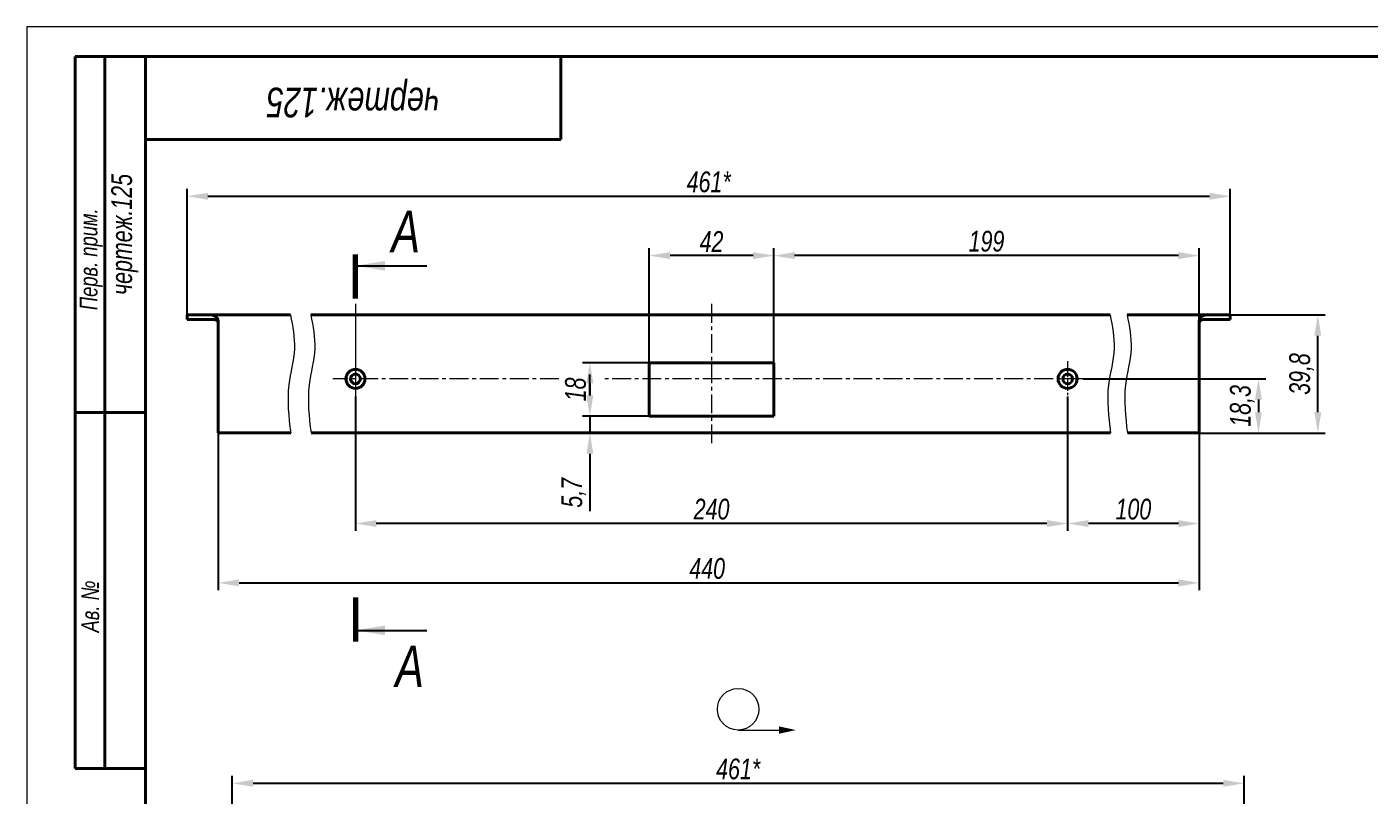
# Model space of a CAD drawing. Header units: millimetres. Extents: x 8453 to 17165, y -24193 to -22451.
# Drawn here: x 8453.1 to 8679.3, y -22580.2 to -22450.7 of the extents above; entities that cross this region are included whole.
import ezdxf

# ---------------------------------------------------------------- set-up
doc = ezdxf.new("R2010")
doc.units = ezdxf.units.MM
doc.linetypes.add('LT_08', pattern=[10.16, 6.35, -1.27, 1.27, -1.27])
for name, color, linetype, lineweight in [('Layer_01', 3, 'Continuous', 13), ('Layer_05', 7, 'Continuous', 40), ('Layer_08', 1, 'Continuous', 15), ('Layer_09', 6, 'Continuous', 15), ('Layer_15', 7, 'Continuous', 40), ('Layer_20', 8, 'Continuous', 20)]:
    doc.layers.add(name, color=color, linetype=linetype, lineweight=lineweight)
doc.styles.add('Style_01', font='ARIALNI.TTF', dxfattribs={"width": 0.9, "height": 3.5})
doc.dimstyles.new('DimStyle_05', dxfattribs={"dimtxt": 3.5, "dimasz": 3.5, "dimexe": 1.25, "dimexo": 0, "dimtad": 1, "dimlfac": 2, "dimtxsty": 'Style_01', "dimcen": 0, "dimazin": 3, "dimtfac": 1, "dimtmove": 0, "dimatfit": 3})

# ---------------------------------------------------------------- blocks, each defined once
blk = doc.blocks.new('Block_146')
at = {"layer": 'Layer_05', "linetype": 'Continuous', "lineweight": 15}
for p, q in [((0, 297.18), (0, 0.18)), ((420, 297.18), (0, 297.18))]:
    blk.add_line(p, q, dxfattribs=at)
at = {"layer": 'Layer_05', "linetype": 'Continuous'}
for p, q in [((415, 292.18), (8.12, 292.18)), ((8.12, 172.18), (8.12, 292.18)), ((13.12, 172.18), (13.12, 292.18)), ((20, 292.18), (20, 5.18)), ((90, 292.18), (90, 278.18)), ((20, 278.18), (90, 278.18)), ((8.12, 232.18), (20, 232.18)), ((8.12, 172.18), (20, 172.18))]:
    blk.add_line(p, q, dxfattribs=at)
at = {"layer": 'Layer_05', "linetype": 'Continuous', "style": 'Style_01', "width": 0.9}
for s, p in [('Перв. прим.', (11.89, 249.43)), ('Ав. №', (12.16, 195.1))]:
    blk.add_text(s, height=3, rotation=90, dxfattribs=at).set_placement(p)
blk = doc.blocks.new('*D869')
at = {"layer": 'Defpoints', "color": 0, "ltscale": 0.5, "transparency": 16777216}
for p in [(8650.61, -22513.77), (8485.33, -22516.98), (8650.61, -22544.42)]:
    blk.add_point(p, dxfattribs=at)
at = {"layer": 'Layer_08', "color": 0, "lineweight": -2, "ltscale": 0.5, "transparency": 16777216}
for p, q in [((8650.61, -22513.77), (8650.61, -22545.67)), ((8485.33, -22516.98), (8485.33, -22545.67)), ((8488.83, -22544.42), (8647.11, -22544.42))]:
    blk.add_line(p, q, dxfattribs=at)
at = {"layer": 'Layer_08', "color": 0, "ltscale": 0.5, "transparency": 16777216}
for points in [[(8488.83, -22543.84), (8488.83, -22545.01), (8485.33, -22544.42)], [(8647.11, -22543.84), (8647.11, -22545.01), (8650.61, -22544.42)]]:
    blk.add_solid(points, dxfattribs=at)
at = {"layer": 'Layer_08', "color": 0, "ltscale": 0.5, "transparency": 16777216, "insert": (8567.71, -22542.01), "char_height": 3.5, "attachment_point": 5, "style": 'Style_01'}
blk.add_mtext('440', dxfattribs=at)
blk = doc.blocks.new('*D870')
at = {"layer": 'Defpoints', "color": 0, "ltscale": 0.5, "transparency": 16777216}
for p in [(8655.86, -22479.26), (8480.08, -22499.52), (8655.86, -22499.63)]:
    blk.add_point(p, dxfattribs=at)
at = {"layer": 'Layer_08', "color": 0, "lineweight": -2, "ltscale": 0.5, "transparency": 16777216}
for p, q in [((8480.08, -22499.52), (8480.08, -22478.01)), ((8655.86, -22499.63), (8655.86, -22478.01)), ((8483.58, -22479.26), (8652.36, -22479.26))]:
    blk.add_line(p, q, dxfattribs=at)
at = {"layer": 'Layer_08', "color": 0, "ltscale": 0.5, "transparency": 16777216}
for points in [[(8483.58, -22478.67), (8483.58, -22479.84), (8480.08, -22479.26)], [(8652.36, -22478.67), (8652.36, -22479.84), (8655.86, -22479.26)]]:
    blk.add_solid(points, dxfattribs=at)
at = {"layer": 'Layer_08', "color": 0, "ltscale": 0.5, "transparency": 16777216, "insert": (8567.97, -22476.85), "char_height": 3.5, "attachment_point": 5, "style": 'Style_01'}
blk.add_mtext('461*', dxfattribs=at)
blk = doc.blocks.new('*D871')
at = {"layer": 'Defpoints', "color": 0, "ltscale": 0.5, "transparency": 16777216}
for p in [(8650.61, -22509.83), (8628.45, -22512.99), (8628.45, -22534.42)]:
    blk.add_point(p, dxfattribs=at)
at = {"layer": 'Layer_08', "color": 0, "lineweight": -2, "ltscale": 0.5, "transparency": 16777216}
for p, q in [((8650.61, -22509.83), (8650.61, -22535.67)), ((8628.45, -22512.99), (8628.45, -22535.67)), ((8647.11, -22534.42), (8631.95, -22534.42))]:
    blk.add_line(p, q, dxfattribs=at)
at = {"layer": 'Layer_08', "color": 0, "ltscale": 0.5, "transparency": 16777216}
for points in [[(8631.95, -22533.84), (8631.95, -22535.01), (8628.45, -22534.42)], [(8647.11, -22533.84), (8647.11, -22535.01), (8650.61, -22534.42)]]:
    blk.add_solid(points, dxfattribs=at)
at = {"layer": 'Layer_08', "color": 0, "ltscale": 0.5, "transparency": 16777216, "insert": (8639.53, -22532.01), "char_height": 3.5, "attachment_point": 5, "style": 'Style_01'}
blk.add_mtext('100', dxfattribs=at)
blk = doc.blocks.new('*D872')
at = {"layer": 'Defpoints', "color": 0, "ltscale": 0.5, "transparency": 16777216}
for p in [(8508.45, -22512.99), (8628.45, -22525.43), (8508.45, -22534.42)]:
    blk.add_point(p, dxfattribs=at)
at = {"layer": 'Layer_08', "color": 0, "lineweight": -2, "ltscale": 0.5, "transparency": 16777216}
for p, q in [((8508.45, -22512.99), (8508.45, -22535.67)), ((8628.45, -22525.43), (8628.45, -22535.67)), ((8624.95, -22534.42), (8511.95, -22534.42))]:
    blk.add_line(p, q, dxfattribs=at)
at = {"layer": 'Layer_08', "color": 0, "ltscale": 0.5, "transparency": 16777216}
for points in [[(8511.95, -22533.84), (8511.95, -22535.01), (8508.45, -22534.42)], [(8624.95, -22533.84), (8624.95, -22535.01), (8628.45, -22534.42)]]:
    blk.add_solid(points, dxfattribs=at)
at = {"layer": 'Layer_08', "color": 0, "ltscale": 0.5, "transparency": 16777216, "insert": (8568.45, -22532.01), "char_height": 3.5, "attachment_point": 5, "style": 'Style_01'}
blk.add_mtext('240', dxfattribs=at)
blk = doc.blocks.new('*D873')
at = {"layer": 'Defpoints', "color": 0, "ltscale": 0.5, "transparency": 16777216}
for p in [(8631.09, -22510.03), (8642.21, -22519.16), (8660.61, -22519.16)]:
    blk.add_point(p, dxfattribs=at)
at = {"layer": 'Layer_08', "color": 0, "lineweight": -2, "ltscale": 0.5, "transparency": 16777216}
for p, q in [((8631.09, -22510.03), (8661.86, -22510.03)), ((8660.61, -22513.53), (8660.61, -22515.66)), ((8642.21, -22519.16), (8661.86, -22519.16))]:
    blk.add_line(p, q, dxfattribs=at)
at = {"layer": 'Layer_08', "color": 0, "ltscale": 0.5, "transparency": 16777216}
for points in [[(8660.02, -22513.53), (8661.19, -22513.53), (8660.61, -22510.03)], [(8660.02, -22515.66), (8661.19, -22515.66), (8660.61, -22519.16)]]:
    blk.add_solid(points, dxfattribs=at)
at = {"layer": 'Layer_08', "color": 0, "ltscale": 0.5, "transparency": 16777216, "insert": (8657.87, -22514.59), "char_height": 3.5, "attachment_point": 5, "rotation": 90, "style": 'Style_01'}
blk.add_mtext('18,3', dxfattribs=at)
blk = doc.blocks.new('*D874')
at = {"layer": 'Defpoints', "color": 0, "ltscale": 0.5, "transparency": 16777216}
for p in [(8655.86, -22499.26), (8670.61, -22499.26), (8648.9, -22519.16)]:
    blk.add_point(p, dxfattribs=at)
at = {"layer": 'Layer_08', "color": 0, "lineweight": -2, "ltscale": 0.5, "transparency": 16777216}
for p, q in [((8655.86, -22499.26), (8671.86, -22499.26)), ((8670.61, -22515.66), (8670.61, -22502.76)), ((8648.9, -22519.16), (8671.86, -22519.16))]:
    blk.add_line(p, q, dxfattribs=at)
at = {"layer": 'Layer_08', "color": 0, "ltscale": 0.5, "transparency": 16777216}
for points in [[(8670.02, -22502.76), (8671.19, -22502.76), (8670.61, -22499.26)], [(8670.02, -22515.66), (8671.19, -22515.66), (8670.61, -22519.16)]]:
    blk.add_solid(points, dxfattribs=at)
at = {"layer": 'Layer_08', "color": 0, "ltscale": 0.5, "transparency": 16777216, "insert": (8667.87, -22509.21), "char_height": 3.5, "attachment_point": 5, "rotation": 90, "style": 'Style_01'}
blk.add_mtext('39,8', dxfattribs=at)
blk = doc.blocks.new('*D875')
at = {"layer": 'Defpoints', "color": 0, "ltscale": 0.5, "transparency": 16777216}
for p in [(8578.95, -22489.26), (8650.61, -22501.29), (8578.95, -22507.31)]:
    blk.add_point(p, dxfattribs=at)
at = {"layer": 'Layer_08', "color": 0, "lineweight": -2, "ltscale": 0.5, "transparency": 16777216}
for p, q in [((8578.95, -22507.31), (8578.95, -22488.01)), ((8647.11, -22489.26), (8582.45, -22489.26)), ((8650.61, -22501.29), (8650.61, -22488.01))]:
    blk.add_line(p, q, dxfattribs=at)
at = {"layer": 'Layer_08', "color": 0, "ltscale": 0.5, "transparency": 16777216}
for points in [[(8582.45, -22488.67), (8582.45, -22489.84), (8578.95, -22489.26)], [(8647.11, -22488.67), (8647.11, -22489.84), (8650.61, -22489.26)]]:
    blk.add_solid(points, dxfattribs=at)
at = {"layer": 'Layer_08', "color": 0, "ltscale": 0.5, "transparency": 16777216, "insert": (8614.78, -22486.85), "char_height": 3.5, "attachment_point": 5, "style": 'Style_01'}
blk.add_mtext('199', dxfattribs=at)
blk = doc.blocks.new('*D876')
at = {"layer": 'Defpoints', "color": 0, "ltscale": 0.5, "transparency": 16777216}
for p in [(8557.95, -22489.26), (8557.95, -22507.31), (8578.95, -22507.31)]:
    blk.add_point(p, dxfattribs=at)
at = {"layer": 'Layer_08', "color": 0, "lineweight": -2, "ltscale": 0.5, "transparency": 16777216}
for p, q in [((8557.95, -22507.31), (8557.95, -22488.01)), ((8575.45, -22489.26), (8561.45, -22489.26)), ((8578.95, -22507.31), (8578.95, -22488.01))]:
    blk.add_line(p, q, dxfattribs=at)
at = {"layer": 'Layer_08', "color": 0, "ltscale": 0.5, "transparency": 16777216}
for points in [[(8561.45, -22488.67), (8561.45, -22489.84), (8557.95, -22489.26)], [(8575.45, -22488.67), (8575.45, -22489.84), (8578.95, -22489.26)]]:
    blk.add_solid(points, dxfattribs=at)
at = {"layer": 'Layer_08', "color": 0, "ltscale": 0.5, "transparency": 16777216, "insert": (8568.45, -22486.88), "char_height": 3.5, "attachment_point": 5, "style": 'Style_01'}
blk.add_mtext('42', dxfattribs=at)
blk = doc.blocks.new('*D877')
at = {"layer": 'Defpoints', "color": 0, "ltscale": 0.5, "transparency": 16777216}
for p in [(8557.95, -22507.31), (8547.95, -22516.31), (8557.95, -22516.31)]:
    blk.add_point(p, dxfattribs=at)
at = {"layer": 'Layer_08', "color": 0, "lineweight": -2, "ltscale": 0.5, "transparency": 16777216}
for p, q in [((8557.95, -22507.31), (8546.7, -22507.31)), ((8547.95, -22510.81), (8547.95, -22512.81)), ((8557.95, -22516.31), (8546.7, -22516.31))]:
    blk.add_line(p, q, dxfattribs=at)
at = {"layer": 'Layer_08', "color": 0, "ltscale": 0.5, "transparency": 16777216}
for points in [[(8547.36, -22510.81), (8548.53, -22510.81), (8547.95, -22507.31)], [(8547.36, -22512.81), (8548.53, -22512.81), (8547.95, -22516.31)]]:
    blk.add_solid(points, dxfattribs=at)
at = {"layer": 'Layer_08', "color": 0, "ltscale": 0.5, "transparency": 16777216, "insert": (8545.54, -22511.81), "char_height": 3.5, "attachment_point": 5, "rotation": 90, "style": 'Style_01'}
blk.add_mtext('18', dxfattribs=at)
blk = doc.blocks.new('*D883')
at = {"layer": 'Defpoints', "color": 0, "ltscale": 0.5, "transparency": 16777216}
for p in [(8658.17, -22578.21), (8487.69, -22598.21), (8658.17, -22598.21)]:
    blk.add_point(p, dxfattribs=at)
at = {"layer": 'Layer_08', "color": 0, "lineweight": -2, "ltscale": 0.5, "transparency": 16777216}
for p, q in [((8487.69, -22598.21), (8487.69, -22576.96)), ((8658.17, -22598.21), (8658.17, -22576.96)), ((8491.19, -22578.21), (8654.67, -22578.21))]:
    blk.add_line(p, q, dxfattribs=at)
at = {"layer": 'Layer_08', "color": 0, "ltscale": 0.5, "transparency": 16777216}
for points in [[(8491.19, -22577.62), (8491.19, -22578.79), (8487.69, -22578.21)], [(8654.67, -22577.62), (8654.67, -22578.79), (8658.17, -22578.21)]]:
    blk.add_solid(points, dxfattribs=at)
at = {"layer": 'Layer_08', "color": 0, "ltscale": 0.5, "transparency": 16777216, "insert": (8572.93, -22575.8), "char_height": 3.5, "attachment_point": 5, "style": 'Style_01'}
blk.add_mtext('461*', dxfattribs=at)
blk = doc.blocks.new('*D897')
at = {"layer": 'Defpoints', "color": 0, "ltscale": 0.5, "transparency": 16777216}
for p in [(8557.95, -22516.31), (8547.95, -22519.16), (8557.84, -22519.16)]:
    blk.add_point(p, dxfattribs=at)
at = {"layer": 'Layer_08', "color": 0, "lineweight": -2, "ltscale": 0.5, "transparency": 16777216}
for p, q in [((8547.95, -22512.81), (8547.95, -22509.31)), ((8557.95, -22516.31), (8546.7, -22516.31)), ((8547.95, -22516.31), (8547.95, -22519.16)), ((8557.84, -22519.16), (8546.7, -22519.16)), ((8547.95, -22522.66), (8547.95, -22532.32))]:
    blk.add_line(p, q, dxfattribs=at)
at = {"layer": 'Layer_08', "color": 0, "ltscale": 0.5, "transparency": 16777216}
for points in [[(8547.36, -22512.81), (8548.53, -22512.81), (8547.95, -22516.31)], [(8547.36, -22522.66), (8548.53, -22522.66), (8547.95, -22519.16)]]:
    blk.add_solid(points, dxfattribs=at)
at = {"layer": 'Layer_08', "color": 0, "ltscale": 0.5, "transparency": 16777216, "insert": (8545.22, -22529.24), "char_height": 3.5, "attachment_point": 5, "rotation": 90, "style": 'Style_01'}
blk.add_mtext('5,7', dxfattribs=at)

msp = doc.modelspace()

# ---------------------------------------------------------------- linework, layer by layer
at = {"layer": 'Layer_01'}
msp.add_line((8572.9323, -22569.221), (8579.836, -22569.2286), dxfattribs=at)
msp.add_circle((8572.9323, -22565.7159), 3.5051, dxfattribs=at)
msp.add_solid([(8579.8363, -22569.844), (8582.6573, -22569.2325), (8579.8358, -22568.6132)], dxfattribs=at)
at = {"layer": 'Layer_08', "ltscale": 0.5}
msp.add_line((8508.448, -22497.3627), (8508.448, -22531.4941), dxfattribs=at)
at = {"layer": 'Layer_09', "linetype": 'LT_08', "ltscale": 0.5}
for p, q in [((8568.448, -22497.4011), (8568.448, -22521.3662)), ((8542.7336, -22510.033), (8504.6133, -22510.033)), ((8631.0918, -22510.033), (8550.3192, -22510.033))]:
    msp.add_line(p, q, dxfattribs=at)
at = {"layer": 'Layer_09', "linetype": 'LT_08', "ltscale": 0.3}
for p, q in [((8508.448, -22507.0712), (8508.448, -22512.9948)), ((8628.448, -22507.0712), (8628.448, -22512.9948))]:
    msp.add_line(p, q, dxfattribs=at)
at = {"layer": 'Layer_09', "ltscale": 0.5}
for points in [[(8497.4785, -22499.258), (8497.8589, -22501.1587), (8498.6475, -22505.0996), (8496.6502, -22511.6616), (8497.2114, -22516.4377), (8497.531, -22519.1569)], [(8500.9052, -22499.258), (8501.2856, -22501.1587), (8502.0743, -22505.0996), (8500.0769, -22511.6616), (8500.6382, -22516.4377), (8500.9577, -22519.1569)], [(8635.6, -22499.258), (8635.9803, -22501.1587), (8636.769, -22505.0996), (8634.7716, -22511.6616), (8635.3329, -22516.4377), (8635.6524, -22519.1569)], [(8638.4623, -22499.258), (8638.8426, -22501.1587), (8639.6313, -22505.0996), (8637.6339, -22511.6616), (8638.1952, -22516.4377), (8638.5147, -22519.1569)]]:
    msp.add_open_spline(points, degree=3, knots=[0, 0, 0, 0, 5.73242858, 11.88522433, 20.01849646, 20.01849646, 20.01849646, 20.01849646], dxfattribs=at)
at = {"layer": 'Layer_15', "linetype": 'Continuous'}
for p, q in [((8480.085, -22500.008), (8480.085, -22499.258)), ((8480.085, -22499.258), (8484.085, -22499.258)), ((8480.085, -22500.008), (8484.085, -22500.008)), ((8484.085, -22499.258), (8497.4785, -22499.258)), ((8485.335, -22500.508), (8485.335, -22519.1569)), ((8500.9052, -22499.258), (8635.6, -22499.258)), ((8638.4623, -22499.258), (8651.8554, -22499.258)), ((8650.6054, -22519.1569), (8650.6054, -22500.508)), ((8655.8554, -22499.258), (8651.8554, -22499.258)), ((8655.8554, -22500.008), (8651.8554, -22500.008)), ((8655.8554, -22500.008), (8655.8554, -22499.258)), ((8578.948, -22507.308), (8557.948, -22507.308)), ((8557.948, -22507.308), (8557.948, -22516.308)), ((8578.948, -22516.308), (8578.948, -22507.308)), ((8557.948, -22516.308), (8578.948, -22516.308)), ((8485.335, -22519.1569), (8497.531, -22519.1569)), ((8500.9577, -22519.1569), (8635.6524, -22519.1569)), ((8638.5147, -22519.1569), (8650.6054, -22519.1569))]:
    msp.add_line(p, q, dxfattribs=at)
for centre, radius in [((8508.448, -22510.033), 1.6044), ((8508.448, -22510.033), 0.825), ((8628.448, -22510.033), 1.6044), ((8628.448, -22510.033), 0.825)]:
    msp.add_circle(centre, radius, dxfattribs=at)
for centre, start, end in [((8484.085, -22500.508), 0, 90), ((8651.8554, -22500.508), 90, 180)]:
    msp.add_arc(centre, 1.25, start, end, dxfattribs=at)
for centre, start_param, end_param in [((8484.085, -22500.508), 0, 1.57079633), ((8651.8554, -22500.508), 1.57079633, 3.14159265)]:
    msp.add_ellipse(centre, major_axis=(1.25, 0), ratio=0.4, start_param=start_param, end_param=end_param, dxfattribs=at)
at = {"layer": 'Layer_20', "lineweight": 70}
for p, q in [((8508.448, -22496.5136), (8508.448, -22489.0742)), ((8508.448, -22546.882), (8508.448, -22554.3214))]:
    msp.add_line(p, q, dxfattribs=at)

# ---------------------------------------------------------------- block references
at = {"layer": 'Layer_05'}
msp.add_blockref('Block_146', (8453.0734, -22747.876), dxfattribs=at)

# ---------------------------------------------------------------- texts
at = {"layer": 'Layer_01', "style": 'Style_01', "width": 0.9}
for p in [(8514.5085, -22488.6919), (8515.1699, -22561.987)]:
    msp.add_text('А', height=7, dxfattribs=at).set_placement(p)
at = {"layer": 'Layer_01', "attachment_point": 5, "style": 'Style_01'}
for insert, char_height, width, rotation in [((8508.0734, -22462.6941), 5, 70, 180), ((8469.5734, -22485.6941), 3.5, 60, 90)]:
    msp.add_mtext('чертеж.125', dxfattribs=dict(at, insert=insert, char_height=char_height, width=width, rotation=rotation))

# ---------------------------------------------------------------- dimensions: what is measured, and where the dimension line sits
at = {"layer": 'Layer_08', "ltscale": 0.5}
for base, p1, p2, text, picture, middle in [((8655.8554, -22479.258), (8480.085, -22499.522), (8655.8554, -22499.633), '461*', '*D870', (8567.9702, -22479.258)), ((8578.948, -22489.258), (8650.6054, -22501.2903), (8578.948, -22507.308), '199', '*D875', (8614.7767, -22489.258)), ((8650.6054, -22544.4241), (8485.335, -22516.9801), (8650.6054, -22513.7743), '440', '*D869', (8567.7053, -22544.4241)), ((8658.1726, -22578.2071), (8487.6921, -22598.2071), (8658.1726, -22598.2071), '461*', '*D883', (8572.9323, -22578.2071))]:
    dim = msp.add_linear_dim(base=base, p1=p1, p2=p2, text=text, dimstyle='DimStyle_05', dxfattribs=at)
    dim.commit()
    dim.dimension.update_dxf_attribs({"geometry": picture, "text_midpoint": middle, "dimtype": 160})
for base, p1, p2, picture, middle in [((8557.948, -22489.258), (8578.948, -22507.308), (8557.948, -22507.308), '*D876', (8568.448, -22486.8758)), ((8508.448, -22534.4241), (8628.448, -22525.4335), (8508.448, -22512.9948), '*D872', (8568.448, -22532.0121))]:
    dim = msp.add_linear_dim(base=base, p1=p1, p2=p2, dimstyle='DimStyle_05', dxfattribs=at)
    dim.commit()
    dim.dimension.update_dxf_attribs({"geometry": picture, "text_midpoint": middle})
dim = msp.add_linear_dim(base=(8670.6054, -22499.258), p1=(8648.8994, -22519.1569), p2=(8655.8554, -22499.258), angle=90, dimstyle='DimStyle_05', dxfattribs=at)
dim.commit()
dim.dimension.update_dxf_attribs({"geometry": '*D874', "text_midpoint": (8670.6054, -22509.2074), "dimtype": 160})
for base, p1, p2, picture, middle in [((8547.948, -22516.308), (8557.948, -22507.308), (8557.948, -22516.308), '*D877', (8545.536, -22511.808)), ((8547.948, -22519.1569), (8557.948, -22516.308), (8557.8422, -22519.1569), '*D897', (8545.2197, -22529.2367))]:
    dim = msp.add_linear_dim(base=base, p1=p1, p2=p2, angle=90, dimstyle='DimStyle_05', dxfattribs=at)
    dim.commit()
    dim.dimension.update_dxf_attribs({"geometry": picture, "text_midpoint": middle})
dim = msp.add_linear_dim(base=(8628.448, -22534.4241), p1=(8650.6054, -22509.8324), p2=(8628.448, -22512.9948), text='100', dimstyle='DimStyle_05', dxfattribs=at)
dim.commit()
dim.dimension.update_dxf_attribs({"geometry": '*D871', "text_midpoint": (8639.5267, -22532.0121)})
dim = msp.add_linear_dim(base=(8660.6054, -22519.1569), p1=(8631.0918, -22510.033), p2=(8642.2135, -22519.1569), angle=90, text='18,3', dimstyle='DimStyle_05', dxfattribs=at)
dim.commit()
dim.dimension.update_dxf_attribs({"geometry": '*D873', "text_midpoint": (8657.8699, -22514.5949)})

# ---------------------------------------------------------------- leaders
at = {"layer": 'Layer_20'}
for points in [[(8508.448, -22490.9744), (8520.448, -22490.9744)], [(8508.448, -22552.4212), (8520.448, -22552.4212)]]:
    msp.add_leader(points, dimstyle='DimStyle_05', override={"dimasz": 5, "dimclrd": 6}, dxfattribs=at)

doc.saveas('drawing.dxf')
